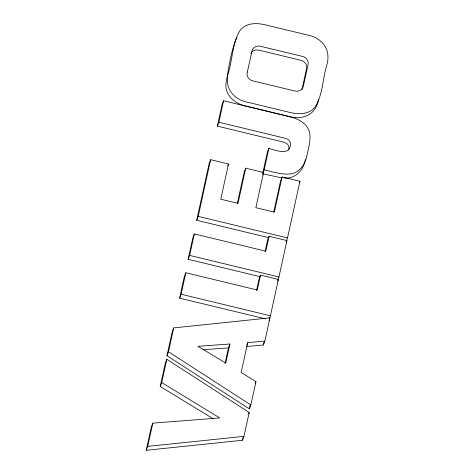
<?xml version="1.0" encoding="UTF-8"?>
<svg xmlns="http://www.w3.org/2000/svg" width="474" height="474" viewBox="0 0 474 474"><rect width="100%" height="100%" fill="white"/><g stroke="black" fill="none" stroke-linecap="round" stroke-linejoin="round"><path stroke-width="0.71" d="M146.205 450.3L151.307 427.038L152.818 423.134L219.782 417.95L161.717 382.571L166.824 359.304L249.194 412.493L243.956 436.353L242.451 440.251L146.205 450.3L147.71 446.395L152.818 423.134M213.282 418.809L160.212 386.47L165.319 363.208L166.824 359.304M264.859 341.126L247.73 342.643L241.183 372.469L255.954 381.689L250.847 404.95L249.342 408.855L166.972 355.672L172.21 331.812L173.715 327.907L269.967 317.858L264.859 341.126L263.354 345.025L246.942 346.482M265.369 318.848L179.605 298.134L184.315 276.656L185.82 272.757L257.269 290.011L260.54 275.098L278.404 279.417L270.417 315.803L269.41 318.404M259.716 276.591L188.125 259.302L192.841 237.829L194.346 233.925L265.79 251.179L269.066 236.271L286.924 240.585L278.937 276.97L277.936 279.571M268.989 237.729L196.692 220.268L209.129 163.601L210.634 159.697L228.498 164.01L220.771 199.204L237.995 203.37L245.722 168.169L263.585 172.489L255.859 207.683L274.357 212.151L282.083 176.956L299.947 181.269L287.505 237.936L286.503 240.537M288.713 149.903L288.897 147.213A5.735 5.321 21.1 0 0 286.16 143.136L283.701 142.147L217.353 126.125L222.069 104.653L223.574 100.749L289.916 116.77C298.342 118.737 307.306 123.424 309.563 132.465C311.009 140.114 308.592 147.657 307.034 155.087C305.357 163.773 299.947 172.749 290.432 173.952C281.449 174.787 272.799 171.819 264.16 169.858L263.408 171.807M166.972 355.672L168.477 351.767L173.715 327.907M179.605 298.134L181.109 294.23L185.82 272.757M188.125 259.302L189.63 255.397L194.346 233.925M196.692 220.268L198.197 216.369L210.634 159.697M217.353 126.125L218.864 122.227L223.574 100.749M237.261 203.749L244.217 172.074L245.722 168.169M262.809 173.046L267.366 152.284L268.871 148.386C275.933 150.382 291.095 156.42 290.402 143.308A5.735 5.321 21.1 0 0 287.665 139.232L285.206 138.248L218.864 122.227M264.16 169.858L268.871 148.386M225.049 363.463L228.462 347.91L229.967 344.006L197.889 346.31L225.778 363.096L229.967 344.006M256.505 290.526L259.035 279.002L260.54 275.098M265.031 251.694L267.555 240.17L269.066 236.271M273.776 211.831L280.578 180.855L282.083 176.956M301.979 89.462L306.429 69.18C307.804 64.938 304.592 60.755 300.35 60.174L259.521 50.309C256.304 49.332 252.209 50.22 250.912 53.657M242.451 440.251L243.067 437.449M249.342 408.855L250.118 405.329M263.354 345.025L263.971 342.21M318.593 99.208C316.188 114.933 302.347 120.704 288.038 116.243L247.215 106.383C235.856 104.422 224.439 95.671 225.985 83.009C229.019 67.776 230.548 51.613 236.899 37.357M305.327 159.649C303.775 169.976 295.059 179.474 283.979 177.904M227.745 165.965L228.498 164.01M160.212 386.47L161.717 382.571M262.833 174.438L263.585 172.489M299.444 182.567L299.947 181.269M286.172 242.534L286.924 240.585M246.729 345.244L247.73 342.643M277.651 281.366L278.404 279.417M268.959 320.46L269.967 317.858M255.202 383.638L255.954 381.689M248.69 413.79L249.194 412.493M147.71 446.395L243.956 436.353M202.943 349.741L228.462 347.91M281.858 177.922L262.655 173.762M198.197 216.369L287.505 237.936M189.63 255.397L278.937 276.97M181.109 294.23L270.417 315.803M168.477 351.767L250.847 404.95M247.351 72.001C245.976 76.243 249.188 80.426 253.436 81.007L294.259 90.866C298.27 92.312 302.993 89.971 303.484 85.557L307.94 65.276C309.309 61.033 306.103 56.85 301.855 56.27L261.026 46.411C257.021 44.965 252.292 47.305 251.801 51.719L247.351 72.001M228.438 72.457C223.906 87.957 233.481 99.848 248.72 102.485L289.549 112.344C298.241 114.495 308.995 114.738 315.091 107.041C322.978 94.445 322.563 78.702 326.847 64.82C331.379 49.326 321.805 37.428 306.565 34.798L265.742 24.932C257.05 22.782 246.296 22.539 240.194 30.235C232.307 42.838 232.722 58.575 228.438 72.457"/></g></svg>
